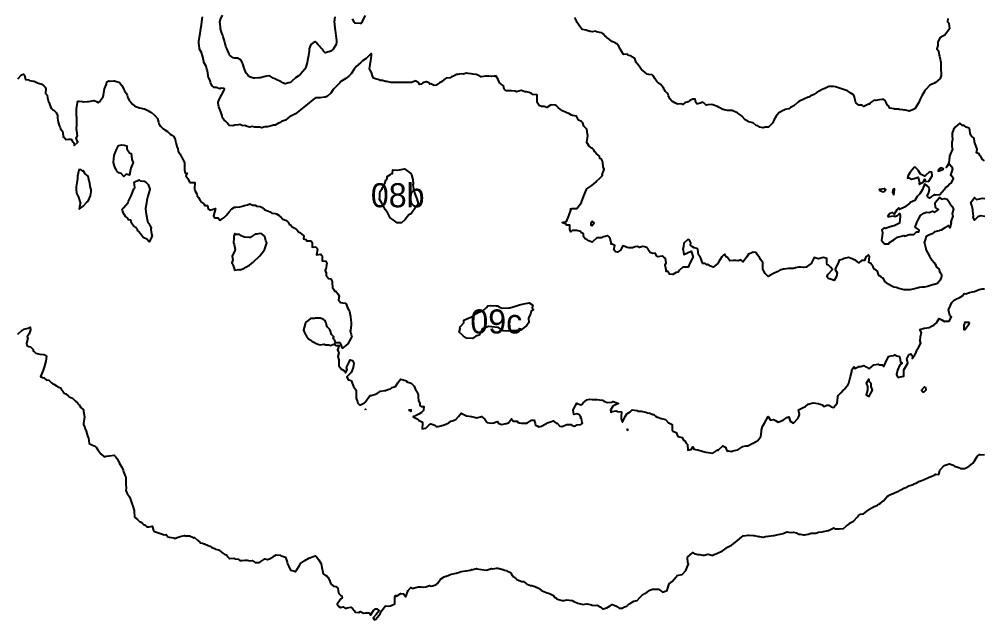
# Model space of a CAD drawing. Header units: millimetres. Extents: x 0 to 600, y 0 to 900.
# Drawn here: x 359.8 to 459.9, y 501.9 to 564.2 of the extents above; entities that cross this region are included whole.
import ezdxf
from ezdxf.enums import TextEntityAlignment as Align

# ---------------------------------------------------------------- set-up
doc = ezdxf.new("R2010")
doc.units = ezdxf.units.MM
doc.layers.add('CORTE', color=1, linetype='Continuous')
doc.layers.add('GRABADO', color=5, linetype='Continuous')

msp = doc.modelspace()

# ---------------------------------------------------------------- linework, layer by layer
at = {"layer": 'CORTE'}
for points in [[(460, 549.51), (459.75, 549.68), (459.62, 549.97), (459.51, 550.06), (459.45, 550.21), (459.17, 550.32), (459.23, 550.71), (459.14, 550.99), (459.01, 551.38), (458.98, 551.47), (458.92, 551.85), (458.84, 551.91), (458.67, 552.05), (458.52, 552.25), (458.49, 552.77), (458.46, 552.83), (458.42, 552.89), (458.11, 553), (457.91, 553.15), (457.71, 553.15), (457.43, 553.42), (456.95, 552.99), (456.79, 552.76), (456.66, 552.37), (456.64, 552.1), (456.69, 551.72), (456.6, 551.4), (456.63, 550.97), (456.67, 550.7), (456.44, 550.14), (456.36, 550), (456.37, 549.92), (456.32, 549.3), (456.02, 548.82), (456.38, 549.17), (456.61, 548.89), (456.68, 548.63), (456.49, 548.02), (456.55, 548), (456.8, 547.7), (456.52, 547.19), (456.42, 547.1), (456.19, 546.88), (455.91, 546.68), (455.83, 546.5), (455.36, 545.96), (454.91, 545.94), (454.81, 545.99), (454.49, 545.79), (454.28, 545.61), (454.16, 545.71), (454.06, 545.83), (454.21, 546.23), (454.29, 546.54), (454.27, 546.6), (454.22, 546.75), (454.04, 546.92), (453.79, 547.08), (453.56, 546.51), (453.29, 546.06), (453, 545.8), (452.77, 545.38), (452.28, 545.17), (452.25, 545.15), (452.24, 545.11), (451.71, 544.69), (451.17, 544.45), (451.11, 544.61), (450.89, 544.41), (450.64, 543.97), (450.44, 544.14), (450.15, 544.01), (449.98, 543.76), (450.01, 543.69), (450.08, 543.71), (450.61, 543.78), (450.65, 543.73), (450.97, 543.83), (451.19, 544.02), (451.24, 543.81), (451.25, 543.77), (451.22, 543.39), (451.18, 543.02), (450.64, 542.77), (450.44, 542.73), (450.12, 542.6), (449.72, 542.49), (449.59, 542.53), (449.34, 542.35), (449.41, 542.07), (449.39, 541.67), (449.32, 541.25), (449.49, 541.03), (449.56, 540.94), (449.6, 540.9), (449.98, 540.9), (450.06, 540.88), (450.13, 541.04), (450.58, 541.29), (450.97, 541.56), (451.12, 541.61), (451.68, 541.74), (451.7, 541.69), (451.89, 541.75), (452.18, 541.85), (452.68, 541.85), (452.96, 542.12), (453.18, 542.12), (453.22, 542.32), (453.19, 542.33), (453.17, 542.38), (452.82, 542.61), (452.97, 543.1), (453.17, 543.43), (453.36, 543.82), (453.72, 544.07), (453.99, 544.16), (454.27, 544.13), (454.62, 544.29), (454.81, 544.13), (455.24, 544.45), (454.91, 544.66), (454.88, 545.18), (455.32, 545.69), (455.55, 545.51), (455.85, 545.59), (456.13, 545.53), (456.38, 545.17), (456.38, 545.09), (456.42, 545.07), (456.64, 544.76), (456.78, 544.47), (456.65, 544.04), (456.72, 543.76), (456.52, 543.16), (456.54, 543.07), (456.41, 542.53), (456.22, 542.79), (455.89, 542.56), (455.5, 542.31), (455.35, 542.26), (455.3, 542.24), (454.83, 542.12), (454.56, 541.94), (454.31, 541.81), (453.96, 541.63), (453.83, 541.29), (453.73, 541), (453.77, 540.94), (453.83, 540.68), (453.9, 540.39), (453.9, 540.31), (454.09, 539.99), (454.29, 539.62), (454.3, 539.58), (454.34, 539.54), (454.53, 539.21), (454.79, 538.94), (454.81, 538.86), (454.87, 538.8), (455.03, 538.48), (455.29, 538.24), (455.29, 538.08), (455.39, 537.92), (455.54, 537.72), (455.54, 537.5), (455.39, 537.11), (455.12, 536.76), (454.82, 536.66), (454.75, 536.66), (454.3, 536.52), (454.09, 536.47), (453.77, 536.39), (453.5, 536.39), (453.25, 536.34), (452.88, 536.25), (452.73, 536.22), (452.24, 536.11), (451.66, 536.11), (451.25, 536.22), (451.12, 536.25), (450.82, 536.34), (450.59, 536.39), (450.39, 536.5), (450.07, 536.68), (450.02, 536.69), (449.92, 536.76), (449.66, 536.97), (449.52, 537.28), (449.44, 537.33), (449.26, 537.45), (449.07, 537.57), (448.98, 537.82), (448.9, 538.04), (448.74, 538.15), (448.54, 538.26), (448.46, 538.5), (448.21, 538.84), (447.98, 538.94), (448.08, 539.57), (448.01, 539.64), (447.97, 539.73), (447.68, 539.55), (447.54, 539.16), (447.24, 539.16), (446.96, 538.91), (446.66, 539.17), (446.41, 539.25), (446.27, 539.34), (445.89, 539.46), (445.87, 539.46), (445.42, 539.37), (445.21, 539.25), (444.92, 539.18), (444.8, 538.87), (444.51, 538.3), (444.49, 538.22), (444.69, 537.89), (444.65, 537.49), (444.38, 537.07), (444.12, 537.17), (443.77, 537.29), (443.72, 537.41), (443.62, 537.5), (443.77, 537.72), (444.21, 538.21), (444.01, 538.48), (443.79, 538.67), (443.65, 538.7), (443.63, 538.9), (443.63, 539.38), (443.3, 539.46), (443.27, 539.46), (442.78, 539.33), (442.64, 539.37), (442.3, 539.45), (442, 538.86), (441.78, 538.67), (441.49, 538.48), (441.21, 538.43), (440.94, 538.48), (440.7, 538.48), (440.37, 538.38), (440.18, 538.31), (439.65, 538.31), (439.21, 538.24), (439.13, 538.24), (438.76, 538.14), (438.63, 538.07), (438.54, 538.03), (438.11, 537.79), (437.66, 537.55), (437.53, 537.51), (437.22, 537.81), (437.02, 538.18), (437, 538.27), (437, 538.89), (436.99, 538.9), (436.97, 538.94), (436.73, 539.25), (436.59, 539.56), (436.51, 539.64), (436.44, 539.75), (436.28, 539.98), (435.99, 540.02), (435.79, 539.92), (435.51, 539.8), (435.32, 539.55), (434.95, 539.01), (434.7, 539.22), (434.42, 539.13), (434.15, 539.17), (433.9, 539.16), (433.55, 539.11), (433.33, 539.48), (433.32, 539.48), (433.17, 539.54), (433.05, 539.81), (432.89, 539.7), (432.72, 539.55), (432.39, 538.97), (432.32, 538.85), (431.81, 538.46), (431.56, 538.56), (431.28, 538.76), (431.19, 538.7), (430.98, 538.83), (430.72, 538.86), (430.68, 538.98), (430.55, 539.39), (430.47, 539.55), (430.29, 539.74), (430.22, 540.29), (430.22, 540.34), (430.18, 540.39), (429.87, 540.47), (429.67, 540.57), (429.46, 540.73), (429.51, 540.98), (429.38, 541.25), (429.2, 541.32), (428.77, 540.95), (428.74, 540.61), (428.68, 540.3), (428.7, 540.26), (428.74, 539.97), (428.77, 539.77), (429.16, 539.94), (429.54, 540.11), (429.72, 539.62), (429.74, 539.52), (429.41, 538.87), (429.23, 538.48), (428.69, 538.48), (428.34, 538.16), (428.18, 537.95), (428, 537.91), (427.63, 537.7), (427.29, 537.75), (427.07, 538.05), (426.95, 538.02), (426.95, 538.2), (426.85, 538.68), (426.94, 538.91), (426.88, 539.37), (426.67, 539.54), (426.61, 539.59), (426.58, 539.59), (426.03, 539.54), (425.99, 539.6), (425.8, 539.92), (425.52, 539.87), (425.28, 539.97), (425.07, 540.27), (425.05, 540.41), (424.97, 540.47), (424.74, 540.59), (424.49, 540.61), (424.19, 540.52), (423.95, 540.6), (423.71, 540.56), (423.45, 540.46), (423.08, 540.46), (422.89, 540.52), (422.65, 540.6), (422.43, 540.67), (422.19, 540.24), (421.89, 540.01), (421.68, 540.04), (421.52, 540.28), (421.61, 540.72), (421.33, 540.85), (421.22, 540.85), (421.23, 540.98), (421.13, 541.45), (420.95, 541.63), (420.87, 541.71), (420.84, 541.71), (420.46, 541.61), (420.33, 541.56), (420.25, 541.52), (419.79, 541.52), (419.73, 541.5), (419.27, 541.07), (418.92, 541.21), (418.7, 541.34), (418.53, 541.41), (418.35, 541.66), (418.35, 541.92), (418.15, 542.04), (418.07, 542.18), (417.68, 542.26), (417.19, 542.26), (417.04, 542.14), (416.95, 542.36), (416.95, 542.81), (416.6, 542.81), (416.52, 542.92), (416.13, 543.09), (416.58, 543.2), (416.83, 543.79), (417.03, 544.39), (417.01, 544.52), (417.14, 544.55), (417.16, 544.56), (417.65, 544.56), (417.9, 544.87), (418.15, 545.16), (418.16, 545.18), (418.16, 545.21), (418.4, 545.88), (418.66, 546.54), (418.7, 546.6), (419.21, 546.95), (419.64, 547.29), (419.72, 547.4), (420.01, 547.67), (420.25, 547.9), (420.34, 547.96), (420.31, 548.06), (420.5, 548.63), (420.41, 548.86), (420.38, 549.31), (420.34, 549.45), (420.24, 549.68), (420.06, 549.73), (420.02, 549.97), (419.84, 550.11), (419.72, 550.22), (419.54, 550.43), (419.38, 550.67), (419.3, 550.78), (419.22, 550.8), (418.94, 551.01), (418.69, 551.39), (418.71, 551.48), (418.81, 552.1), (418.79, 552.27), (418.7, 552.77), (418.69, 552.79), (418.67, 552.82), (418.4, 553.1), (418.29, 553.45), (418.21, 553.52), (418.16, 553.58), (417.85, 553.73), (417.64, 554.13), (417.2, 554.2), (417.12, 554.25), (416.83, 554.4), (416.61, 554.49), (416.43, 554.58), (416.09, 554.73), (416.03, 554.75), (415.97, 554.83), (415.71, 555.04), (415.55, 555.21), (415.4, 555.27), (415.08, 555.3), (414.92, 555.26), (414.56, 555.04), (414.26, 555.14), (414.01, 555.14), (413.77, 555.23), (413.55, 555.55), (413.53, 555.71), (413.55, 556.26), (413.53, 556.33), (413.49, 556.34), (413.11, 556.4), (412.95, 556.48), (412.72, 556.58), (412.45, 556.66), (412.26, 556.65), (411.93, 556.81), (411.88, 556.79), (411.41, 556.67), (411.27, 556.72), (410.87, 556.75), (410.79, 556.77), (410.36, 556.77), (410.26, 556.79), (410.11, 556.92), (410.05, 557.29), (409.79, 557.46), (409.73, 557.53), (409.64, 557.61), (409.48, 557.93), (409.3, 558.3), (409.08, 558.28), (408.8, 558.25), (408.77, 558.25), (408.51, 558.28), (408.29, 558.29), (408.28, 558.29), (408.17, 558.28), (407.75, 558.21), (407.67, 558.22), (407.6, 558.29), (407.32, 558.43), (407.21, 558.46), (406.86, 558.5), (406.69, 558.53), (406.39, 558.57), (406.19, 558.59), (405.85, 558.51), (405.66, 558.53), (405.29, 558.47), (405.16, 558.47), (404.84, 558.28), (404.65, 558.2), (404.52, 558.11), (404.11, 558.07), (403.87, 557.93), (403.61, 557.71), (403.41, 557.59), (403.07, 557.34), (402.84, 557.32), (402.51, 557.48), (402.4, 557.46), (402.31, 557.59), (402.06, 557.69), (402.01, 557.7), (401.68, 557.59), (401.51, 557.47), (401.33, 557.43), (401.25, 557.6), (401.02, 557.74), (400.94, 557.81), (400.49, 557.63), (400.44, 557.62), (399.93, 557.62), (399.9, 557.62), (399.42, 557.62), (399.39, 557.62), (398.33, 557.62), (397.92, 557.74), (397.8, 557.75), (397.48, 557.84), (397.28, 557.84), (397.03, 557.95), (396.75, 558), (396.55, 558.08), (396.44, 558.32), (396.36, 558.56), (396.19, 558.94), (396.15, 558.97), (396.14, 559.05), (396.18, 559.24), (396.24, 559.75), (396.27, 559.88), (396.35, 560.44), (396.34, 560.59), (396.27, 560.61), (396.05, 560.38), (395.77, 560.13), (395.4, 559.88), (395.25, 559.74), (395.18, 559.68), (394.74, 559.3), (394.54, 559), (394.22, 558.53), (393.97, 558.3), (393.68, 558.04), (393.33, 557.83), (393.16, 557.74), (393.06, 557.61), (392.64, 557.17), (392.37, 556.91), (392.12, 556.51), (391.76, 556.21), (391.56, 556.09), (391.47, 556.1), (391.02, 556.04), (390.92, 556.05), (390.53, 556.03), (390.25, 555.82), (390.02, 555.66), (389.88, 555.52), (389.5, 555.2), (388.99, 554.82), (388.97, 554.8), (388.96, 554.8), (388.45, 554.38), (387.95, 554.15), (387.92, 554.13), (387.89, 554.12), (387.4, 553.72), (386.99, 553.58), (386.87, 553.49), (386.68, 553.42), (386.34, 553.21), (386.17, 553.2), (385.81, 553.08), (385.52, 553.04), (385.28, 553.03), (384.91, 552.93), (384.73, 552.99), (384.44, 553.01), (384.22, 553), (383.96, 553.06), (383.7, 553), (383.41, 553.06), (383.17, 553.16), (382.96, 553.13), (382.65, 553.26), (382.54, 553.25), (382.15, 553.21), (381.93, 553.12), (381.57, 553.15), (381.46, 553.32), (381.35, 553.44), (381.16, 553.6), (381.03, 553.71), (380.86, 553.95), (380.84, 554.17), (380.74, 554.48), (380.59, 554.85), (380.56, 554.94), (380.49, 555.1), (380.42, 555.47), (380.42, 555.58), (380.5, 555.87), (380.77, 556.3), (381.02, 556.84), (381.07, 556.96), (381.06, 556.97), (381.05, 557), (380.71, 557.05), (380.57, 556.97), (380.2, 557.11), (380.01, 557.11), (379.77, 557.33), (379.6, 557.63), (379.58, 557.81), (379.45, 558.11), (379.39, 558.26), (379.39, 558.34), (379.3, 558.83), (379.22, 559.02), (379.15, 559.32), (378.94, 559.71), (378.93, 559.73), (378.92, 559.76), (378.82, 560.28), (378.77, 560.41), (378.67, 560.75), (378.47, 561.1), (378.46, 561.2), (378.4, 561.71), (378.39, 561.8), (378.39, 561.82), (378.4, 561.9), (378.52, 562.53), (378.54, 562.72), (378.62, 563.22), (378.68, 563.6), (378.7, 563.92), (378.8, 564.45)], [(359.6, 558.01), (360, 558.41), (360.2, 558.5), (360.25, 558.43), (360.29, 558.39), (360.4, 557.94), (360.74, 557.91), (360.81, 557.82), (361.24, 557.77), (361.27, 557.76), (361.38, 557.73), (361.66, 557.59), (361.76, 557.56), (362.11, 557.47), (362.32, 557.29), (362.44, 557.15), (362.5, 556.97), (362.49, 556.49), (362.64, 556.3), (362.67, 556.03), (362.78, 555.61), (362.81, 555.57), (362.86, 555.51), (363, 555.1), (363.11, 554.93), (363.24, 554.8), (363.35, 554.77), (363.6, 554.52), (363.73, 554.2), (363.73, 553.94), (363.81, 553.51), (363.84, 553.41), (363.91, 553.15), (364, 552.95), (364.05, 552.83), (364.24, 552.58), (364.32, 552.11), (364.32, 551.99), (364.41, 551.94), (364.58, 551.73), (364.88, 551.74), (365.13, 551.76), (365.33, 551.45), (365.42, 551.36), (365.46, 551.09), (365.85, 551.42), (365.85, 551.44), (365.66, 551.86), (365.79, 552.11), (365.72, 552.61), (365.71, 552.79), (365.72, 553.32), (365.73, 553.49), (365.72, 554.01), (365.7, 554.18), (365.71, 554.69), (365.69, 554.88), (365.8, 555.51), (365.81, 555.61), (365.89, 555.69), (365.97, 555.7), (366.33, 555.64), (366.4, 555.6), (366.42, 555.62), (366.83, 555.65), (366.96, 555.66), (366.97, 555.66), (367.51, 555.77), (367.59, 555.72), (367.76, 555.64), (367.96, 555.56), (367.99, 555.56), (368.09, 555.63), (368.47, 556.18), (368.49, 556.28), (368.5, 556.32), (368.59, 556.98), (368.83, 557.47), (368.86, 557.71), (369.06, 557.8), (369.11, 557.78), (369.59, 557.8), (369.65, 557.8), (369.85, 557.73), (370.08, 557.65), (370.15, 557.62), (370.42, 557.33), (370.58, 556.99), (370.62, 556.9), (370.7, 556.76), (370.85, 556.51), (370.96, 556.3), (371.04, 556.05), (371.21, 555.71), (371.25, 555.68), (371.3, 555.62), (371.53, 555.37), (371.72, 555.21), (371.86, 555.15), (372.23, 554.99), (372.25, 554.99), (372.41, 554.95), (372.69, 554.89), (372.75, 554.89), (373.1, 554.71), (373.28, 554.62), (373.5, 554.53), (373.81, 554.24), (373.82, 554.23), (373.83, 554.22), (374.11, 553.89), (374.22, 553.51), (374.25, 553.36), (374.35, 553.14), (374.48, 553.03), (374.68, 552.85), (374.79, 552.77), (374.86, 552.72), (375.14, 552.53), (375.38, 552.29), (375.44, 552.25), (375.59, 552.16), (375.82, 552.01), (375.93, 551.71), (375.99, 551.5), (376, 551.42), (376.12, 550.99), (376.21, 550.73), (376.27, 550.49), (376.45, 550.19), (376.49, 550.11), (376.52, 550.05), (376.72, 549.71), (376.92, 549.34), (376.9, 549.21), (376.9, 548.63), (376.91, 548.55), (376.97, 548.23), (377.19, 548.23), (377.06, 547.94), (377.25, 547.65), (377.44, 547.28), (377.46, 547.25), (377.47, 547.25), (377.98, 547.25), (377.95, 546.57), (377.98, 546.52), (378.02, 546.36), (378.18, 546.09), (378.23, 545.88), (378.38, 545.68), (378.53, 545.37), (378.61, 545.31), (378.68, 545.21), (378.93, 545.04), (379.04, 544.86), (379.3, 544.86), (379.39, 544.51), (379.52, 544.45), (379.56, 544.37), (380.12, 544.54), (379.93, 543.78), (380.01, 543.68), (380.08, 543.57), (380.42, 543.6), (380.59, 543.35), (380.74, 543.42), (381.04, 543.61), (381.25, 543.81), (381.55, 544.22), (381.82, 544.52), (382.11, 544.68), (382.25, 544.7), (382.65, 544.74), (382.81, 544.76), (383.16, 544.88), (383.46, 544.93), (383.7, 545.03), (384, 544.91), (384.24, 544.9), (384.44, 544.8), (384.77, 544.77), (384.92, 544.7), (385.18, 544.5), (385.21, 544.4), (385.27, 544.42), (385.63, 544.28), (385.83, 544.2), (386, 544.08), (386.33, 544.05), (386.48, 544), (386.74, 543.82), (386.82, 543.74), (386.89, 543.71), (387.13, 543.46), (387.4, 543.34), (387.5, 543.26), (387.69, 543.12), (387.8, 542.94), (387.94, 542.84), (388.09, 542.65), (388.45, 542.48), (388.47, 542.46), (388.51, 542.43), (388.74, 542.12), (388.97, 542.03), (389.1, 541.9), (389.32, 541.71), (389.29, 541.41), (389.51, 541.35), (389.58, 541.18), (390, 541.2), (390.09, 541.13), (390.19, 541.01), (390.18, 540.55), (390.53, 540.59), (390.65, 540.45), (390.74, 540.31), (390.63, 539.74), (391.06, 539.83), (391.13, 539.71), (391.2, 539.63), (391.21, 539.13), (391.59, 539.08), (391.64, 538.99), (391.7, 538.93), (391.61, 538.23), (391.53, 538.17), (391.51, 538.07), (391.62, 537.9), (391.64, 537.59), (391.66, 537.57), (391.88, 537.28), (392.12, 537.24), (392.24, 536.97), (392.25, 536.83), (392.29, 536.35), (392.43, 536.16), (392.48, 535.98), (392.63, 535.98), (392.83, 535.7), (392.98, 535.45), (392.91, 535.08), (393.12, 534.79), (393.6, 534.73), (393.7, 534.66), (393.84, 534.25), (393.94, 534.08), (394.07, 533.85), (394.16, 533.36), (394.17, 533.26), (394.23, 532.73), (394.24, 532.66), (394.24, 532.65), (394.23, 532.46), (394.17, 531.94), (394.13, 531.82), (394.23, 531.46), (394.25, 531.32), (394.29, 531.27), (394.22, 531.14), (393.87, 530.52), (393.68, 530.35), (393.32, 530.07), (393.16, 530.52), (393.1, 530.57), (393.08, 530.6), (392.61, 530.6), (392.52, 530.86), (392.37, 531.07), (392.42, 531.24), (392.19, 531.47), (392.05, 531.91), (392.02, 531.94), (392, 532), (391.73, 532.26), (391.62, 532.63), (391.58, 532.76), (391.49, 532.92), (391.33, 533.06), (391.01, 533.18), (390.51, 533.18), (390.42, 533.15), (390, 533.15), (389.75, 532.92), (389.51, 532.75), (389.45, 532.63), (389.45, 532.54), (389.28, 531.96), (389.34, 531.74), (389.52, 531.42), (389.56, 531.37), (389.6, 531.31), (389.81, 531.04), (390.03, 530.9), (390.13, 530.77), (390.42, 530.64), (390.5, 530.6), (390.53, 530.59), (390.88, 530.43), (391.02, 530.4), (391.43, 530.48), (391.57, 530.4), (391.9, 530.4), (392.07, 530.33), (392.51, 530.51), (392.63, 530.32), (392.97, 530.32), (392.81, 529.88), (392.95, 529.56), (392.84, 529.18), (392.93, 528.85), (392.93, 528.49), (392.96, 528.21), (393.18, 527.92), (393.19, 527.89), (393.28, 527.86), (393.57, 527.68), (393.64, 527.48), (393.8, 527.8), (393.74, 528.04), (393.97, 528.52), (394.12, 528.83), (394.38, 528.77), (394.5, 528.5), (394.44, 528.05), (394.33, 527.76), (394.22, 527.52), (393.79, 527.08), (393.92, 526.77), (394.21, 526.69), (394.31, 526.53), (394.33, 526.42), (394.47, 526.07), (394.72, 525.74), (394.73, 525.67), (394.73, 525.02), (394.73, 525), (394.75, 524.88), (394.87, 524.5), (394.92, 524.36), (395.09, 524.19), (395.19, 524.16), (395.61, 524.38), (395.67, 524.45), (396.13, 525.06), (396.22, 525.16), (396.29, 525.16), (396.75, 525.27), (396.94, 525.36), (397.27, 525.59), (397.72, 525.66), (397.8, 525.66), (398.03, 525.78), (398.31, 525.84), (398.44, 525.96), (398.82, 526.08), (399.09, 526.45), (399.35, 526.84), (399.64, 526.78), (399.96, 526.65), (400.02, 526.56), (400.34, 526.47), (400.45, 526.43), (400.49, 526.39), (400.76, 526.1), (400.9, 525.73), (400.93, 525.65), (401.01, 525.59), (401.2, 525.26), (401.19, 525.01), (401.21, 524.58), (401.35, 524.34), (401.35, 524.09), (401.5, 524), (401.79, 524), (401.74, 523.59), (401.52, 523.37), (401.24, 523.2), (400.99, 523.07), (400.68, 522.92), (400.86, 522.82), (401, 522.75), (401.21, 522.58), (401.51, 522.44), (401.62, 522.37), (401.64, 522.24), (401.59, 521.68), (401.97, 521.77), (402.29, 522.05), (402.51, 522.22), (402.9, 522.06), (403.07, 521.92), (403.27, 521.92), (403.55, 522), (403.9, 522.09), (404.06, 522.17), (404.36, 522.3), (404.58, 522.49), (404.76, 522.53), (405.09, 522.65), (405.38, 522.98), (405.64, 523.32), (405.86, 523.22), (406.22, 523.05), (406.24, 523.04), (406.47, 523), (406.68, 522.95), (406.71, 522.95), (407.15, 522.86), (407.24, 522.81), (407.67, 522.92), (407.77, 522.95), (408.1, 522.68), (408.33, 522.37), (408.35, 522.35), (408.56, 522.31), (408.76, 522.26), (408.78, 522.26), (409.03, 522.31), (409.3, 522.4), (409.45, 522.45), (409.51, 522.29), (409.78, 522.18), (409.85, 522.15), (410.32, 522.25), (410.37, 522.24), (410.57, 522.3), (410.89, 522.72), (411.06, 522.49), (411.46, 522.49), (411.52, 522.37), (411.7, 522.31), (411.93, 522.27), (411.96, 522.26), (412.47, 522.26), (412.48, 522.24), (412.52, 522.29), (412.96, 522.59), (413.25, 522.59), (413.33, 522.25), (413.38, 522.05), (413.53, 521.98), (413.72, 521.9), (414, 521.97), (414.44, 522.2), (414.51, 522.24), (414.63, 522.3), (415.05, 522.45), (415.22, 522.5), (415.53, 522.29), (415.57, 522.24), (415.62, 522.26), (415.89, 521.96), (416.11, 521.93), (416.4, 522.02), (416.62, 522.12), (417.04, 522.12), (417.19, 522.02), (417.42, 521.97), (417.66, 522.11), (418.07, 522.15), (418.17, 522.19), (418.26, 522.26), (418.22, 522.33), (418.14, 522.76), (418.05, 522.8), (418.09, 522.92), (417.88, 523.18), (417.68, 523.23), (417.36, 523.19), (417.28, 523.64), (417.65, 524.36), (418.05, 524.18), (418.17, 524.21), (418.31, 524.37), (418.69, 524.71), (419.02, 524.78), (419.26, 524.74), (419.78, 524.74), (420.02, 524.71), (420.33, 524.66), (420.46, 524.55), (420.86, 524.41), (421.32, 524.47), (421.43, 524.52), (421.98, 524.33), (421.4, 524.04), (421.18, 523.61), (421.19, 523.43), (421.33, 523.47), (421.75, 523.54), (421.88, 523.5), (422.29, 523.45), (422.26, 522.93), (422.28, 522.71), (422.4, 522.37), (422.68, 522.97), (422.86, 523.24), (423.21, 523.44), (423.41, 523.64), (423.91, 523.59), (423.99, 523.51), (424.34, 523.51), (424.49, 523.49), (424.82, 523.43), (425.02, 523.36), (425.26, 523.31), (425.55, 523.19), (425.68, 523.16), (425.85, 522.99), (426, 522.91), (426.07, 522.9), (426.41, 522.76), (426.59, 522.72), (426.88, 522.65), (427.15, 522.33), (427.16, 522.32), (427.21, 522.3), (427.57, 522.12), (427.57, 521.55), (427.59, 521.48), (427.65, 521.45), (427.97, 521.29), (428.17, 520.89), (428.61, 520.77), (428.72, 520.56), (428.89, 520.43), (429.03, 520.2), (429.16, 520.05), (429.2, 519.47), (429.53, 519.53), (429.73, 519.8), (429.81, 519.58), (430, 519.53), (430.23, 519.51), (430.25, 519.5), (430.67, 519.38), (430.78, 519.34), (431.08, 519.25), (431.29, 519.22), (431.55, 519.19), (431.78, 519.15), (432.3, 519.5), (432.33, 519.44), (432.38, 519.51), (432.83, 519.92), (433.12, 519.79), (433.2, 519.49), (433.28, 519.37), (433.37, 519.39), (433.72, 519.32), (433.87, 519.39), (434.38, 519.5), (434.38, 519.5), (434.4, 519.52), (434.91, 519.85), (435.21, 519.91), (435.44, 519.93), (435.93, 520.19), (435.96, 520.19), (435.99, 520.21), (436.46, 520.49), (436.77, 520.88), (436.85, 521.41), (436.86, 521.55), (436.96, 521.94), (437.15, 522.27), (437.55, 522.98), (437.78, 522.58), (438.08, 522.66), (438.29, 522.54), (438.59, 522.37), (438.65, 522.42), (439.09, 522.58), (439.49, 522.85), (439.69, 522.93), (439.84, 522.47), (440.16, 522.28), (440.16, 522.28), (440.62, 522.77), (440.71, 522.96), (440.79, 523.18), (440.68, 523.67), (441.18, 523.89), (441.4, 523.99), (441.7, 524.25), (442.22, 524.37), (442.25, 524.38), (442.74, 524.31), (442.8, 524.27), (443.18, 524.17), (443.32, 524.02), (443.63, 524.15), (443.85, 524.15), (444.07, 523.98), (444.32, 523.91), (444.69, 524.35), (444.76, 524.97), (444.76, 525.03), (444.81, 525.13), (445.09, 525.43), (445.34, 525.69), (445.45, 525.76), (445.85, 526.29), (445.92, 526.43), (445.96, 526.57), (446.08, 527.12), (446.23, 527.62), (446.23, 527.82), (446.45, 528.12), (446.53, 527.96), (446.94, 528.17), (447.18, 528.17), (447.49, 528.26), (447.73, 528.13), (448.02, 527.92), (448.5, 528.33), (448.95, 528.41), (449.08, 528.32), (449.43, 528.32), (449.56, 528.16), (449.71, 528.52), (450.05, 529.19), (450.33, 529.25), (450.59, 529.3), (450.68, 529.35), (450.92, 529.25), (451.17, 529.2), (451.22, 529.05), (451.27, 528.6), (451.45, 528.49), (451.2, 528.32), (450.97, 527.77), (450.88, 527.34), (450.95, 527.13), (451.03, 527.01), (451.12, 527.04), (451.62, 527.15), (451.62, 527.81), (451.85, 528.16), (452.04, 528.5), (451.94, 528.96), (452.07, 529.21), (452.13, 529.36), (452.35, 529.46), (452.55, 529.2), (452.49, 528.97), (452.65, 529.16), (452.69, 529.22), (452.89, 529.53), (453.03, 529.91), (453.17, 530.14), (453.41, 530.58), (453.34, 530.8), (453.37, 531.28), (453.48, 531.69), (453.3, 532.01), (453.75, 532.12), (453.82, 532.12), (454.25, 532.21), (454.5, 532.35), (454.76, 532.43), (455.02, 532.7), (455.3, 533.12), (455.57, 533), (455.86, 532.84), (455.94, 532.85), (456.33, 532.85), (456.57, 533.32), (456.41, 533.44), (456.31, 533.94), (456.26, 533.96), (456.28, 534.07), (456.31, 534.11), (456.6, 534.78), (456.85, 535.05), (457.17, 535.21), (457.39, 535.27), (457.72, 535.49), (457.91, 535.73), (458.08, 535.71), (458.44, 535.85), (458.76, 535.92), (458.97, 535.94), (459.46, 536.16), (459.5, 536.16), (459.75, 536.2), (460.01, 536.22)], [(460.05, 543.72), (459.58, 543.78), (459.53, 543.77), (459.31, 543.7), (458.96, 543.35), (458.84, 543.67), (458.86, 543.77), (458.8, 544.31), (458.8, 544.45), (458.71, 544.86), (458.58, 545.16), (458.98, 545.7), (459.19, 545.48), (459.49, 545.54), (459.79, 545.62), (460.05, 545.59)]]:
    msp.add_lwpolyline(points, dxfattribs=at)
for points in [[(365.95, 548.59), (365.94, 548.54), (365.81, 547.92), (365.81, 547.67), (365.74, 547.23), (365.67, 546.79), (365.68, 546.55), (365.7, 546.16), (365.83, 545.88), (365.89, 545.73), (366, 545.37), (366.05, 545.27), (366.12, 545.17), (366, 544.73), (365.98, 544.52), (366, 544.53), (366.4, 544.8), (366.77, 545.21), (366.91, 545.31), (367.15, 545.87), (367.22, 546.28), (367.23, 546.53), (367.13, 546.83), (367.07, 547.22), (367.03, 547.39), (366.91, 547.9), (366.59, 548.15), (366.42, 548.46), (366.36, 548.43), (366.19, 548.56), (365.95, 548.59)], [(399.82, 543.42), (399.82, 543.42), (399.79, 543.37), (399.46, 543.08), (399.01, 543.05), (398.58, 543.39), (398.29, 543.58), (398.1, 543.94), (397.99, 544.15), (397.77, 544.45), (397.59, 544.81), (397.44, 544.98), (397.42, 545.11), (397.17, 545.52), (397.22, 545.81), (397.22, 546.06), (397.23, 546.35), (397.45, 546.61), (397.45, 546.7), (397.58, 546.86), (397.68, 547.08), (397.73, 547.14), (397.83, 547.48), (397.98, 547.66), (397.98, 547.89), (398.3, 548.07), (398.39, 548.15), (398.51, 548.2), (398.54, 548.55), (399.03, 548.53), (399.26, 548.57), (399.75, 548.67), (400.41, 548.2), (400.5, 548.03), (400.59, 547.65), (400.62, 547.55), (400.65, 547.1), (400.63, 547.01), (400.71, 546.59), (400.73, 546.43), (400.84, 546.09), (400.99, 545.72), (401.05, 545.56), (401.17, 545.06), (401.19, 545), (400.92, 544.64), (400.78, 544.45), (400.66, 544.31), (400.48, 544.08), (400.37, 543.98), (400.23, 543.91), (400.07, 543.71), (399.82, 543.42)], [(453.19, 547.09), (453.21, 547.09), (453.64, 547.3), (453.81, 547.6), (453.83, 547.34), (454.24, 547.4), (454.59, 547.95), (454.55, 548.31), (454.3, 548.35), (453.89, 547.99), (453.76, 547.91), (453.36, 548.12), (453.17, 548.47), (453.13, 548.52), (453.08, 548.58), (452.85, 548.8), (452.74, 548.84), (452.5, 548.58), (452.25, 548.27), (452.03, 547.91), (452.01, 547.69), (452.2, 547.75), (452.42, 547.61), (452.69, 547.66), (453.13, 547.82), (453.26, 547.23), (453.19, 547.09)], [(455.78, 548.64), (455.5, 548.78), (455.37, 548.71), (455.22, 548.59), (455.19, 548.42), (455.3, 548.45), (455.76, 548.63), (455.78, 548.64)], [(449.55, 546.28), (449.76, 546.53), (449.67, 546.61), (449.59, 546.59), (449.09, 546.51), (449.08, 546.51), (449.07, 546.51), (449.07, 546.5), (449.1, 546.46), (449.37, 546.31), (449.55, 546.28)], [(450.58, 545.94), (450.67, 546.54), (450.67, 546.58), (450.65, 546.58), (450.48, 546.49), (450.44, 546.22), (450.58, 545.94)], [(419.23, 542.76), (419.47, 543.06), (419.34, 543.18), (419.27, 543.22), (419.11, 543.04), (419.11, 542.83), (419.23, 542.76)], [(382.15, 538.14), (382.61, 538.21), (382.66, 538.19), (382.98, 538.28), (383.14, 538.36), (383.28, 538.46), (383.66, 538.66), (384.03, 538.96), (384.17, 539.12), (384.59, 539.5), (384.7, 539.6), (384.75, 539.65), (385.21, 540.26), (385.25, 540.32), (385.25, 540.38), (385.48, 540.98), (385.37, 541.18), (385.27, 541.65), (385.26, 541.66), (385.23, 541.67), (384.96, 541.93), (384.75, 541.95), (384.44, 541.88), (384.24, 541.9), (383.83, 541.62), (383.73, 541.53), (383.64, 541.54), (383.18, 541.58), (383.15, 541.58), (383.06, 541.61), (382.72, 541.76), (382.63, 541.85), (382.29, 541.85), (382.16, 541.97), (382.03, 541.67), (382.05, 541.47), (382.01, 541), (382.07, 540.82), (382.19, 540.29), (382.16, 540.21), (381.88, 539.59), (381.93, 539.22), (381.82, 538.91), (381.96, 538.62), (382.1, 538.23), (382.12, 538.16), (382.15, 538.14)], [(413.09, 534.51), (413.03, 534.23), (413.16, 534.04), (412.91, 533.88), (412.84, 533.57), (412.66, 533.19), (412.66, 533.16), (412.66, 533.12), (412.67, 532.71), (412.43, 532.39), (412.18, 532.19), (411.84, 531.94), (411.45, 531.9), (410.91, 531.87), (410.62, 531.81), (410.01, 531.87), (409.92, 531.88), (409.67, 532.09), (409.52, 532.21), (409.44, 532.21), (408.84, 532.26), (408.5, 532.31), (407.97, 532.1), (407.85, 532.07), (407.85, 532.03), (407.76, 531.88), (407.6, 531.56), (407.52, 531.39), (407.18, 531.3), (406.82, 531.06), (406.19, 531.11), (405.88, 531.31), (405.74, 531.43), (405.43, 531.71), (405.54, 532.06), (405.53, 532.18), (405.59, 532.32), (405.93, 532.68), (405.94, 532.95), (406.49, 533.21), (406.66, 533.27), (406.85, 533.39), (407.26, 533.65), (407.43, 533.76), (407.94, 533.95), (408.28, 534.29), (408.43, 534.46), (408.72, 534.5), (409.27, 534.45), (409.43, 534.44), (409.58, 534.35), (409.91, 534.2), (410.62, 534.26), (410.69, 534.26), (411.4, 534.45), (411.71, 534.54), (412.17, 534.66), (412.71, 534.77), (413.09, 534.51)], [(457.91, 531.96), (457.91, 531.96), (457.98, 532.01), (458.4, 532.57), (458.44, 532.67), (458.44, 532.7), (458.43, 532.72), (458, 532.72), (457.97, 532.77), (457.94, 532.63), (457.87, 532.44), (457.87, 531.99), (457.91, 531.96)], [(447.97, 525.04), (447.97, 525.04), (448.03, 525.07), (448.19, 525.38), (448.39, 525.71), (448.22, 526.08), (448.22, 526.38), (448.08, 526.55), (447.98, 526.85), (447.71, 526.4), (447.85, 526.11), (447.85, 525.7), (447.71, 525.23), (447.95, 525.07), (447.97, 525.04)], [(453.73, 525.51), (453.96, 525.73), (453.9, 525.94), (453.77, 526.05), (453.48, 525.7), (453.6, 525.51), (453.73, 525.51)], [(395.72, 523.64), (395.73, 523.66), (395.73, 523.73), (395.73, 523.74), (395.71, 523.65), (395.72, 523.64)], [(400.19, 523.62), (400.41, 523.58), (400.43, 523.48), (400.46, 523.63), (400.46, 523.65), (400.45, 523.65), (400.19, 523.62)], [(423.02, 521.57), (422.94, 521.58), (422.91, 521.65), (422.88, 521.57), (422.89, 521.56), (422.91, 521.56), (423.02, 521.57)]]:
    msp.add_lwpolyline(points, close=True, dxfattribs=at)
at = {"layer": 'GRABADO'}
for points in [[(392.54, 564.43), (392.46, 563.91), (392.48, 563.68), (392.54, 563.22), (392.55, 563.07), (392.65, 562.52), (392.64, 562.48), (392.66, 562.32), (392.7, 561.89), (392.72, 561.82), (392.66, 561.58), (392.37, 561.08), (392.1, 560.89), (391.91, 560.82), (391.52, 560.72), (391.35, 560.89), (391.2, 561.08), (391.07, 561.23), (390.97, 561.38), (390.79, 561.54), (390.58, 561.77), (390.51, 561.85), (390.49, 561.86), (390.28, 561.76), (390.04, 561.59), (389.88, 561.12), (389.87, 560.89), (389.78, 560.42), (389.68, 559.92), (389.64, 559.72), (389.52, 559.23), (389.41, 559), (388.98, 558.5), (388.73, 558.29), (388.45, 558.12), (388.03, 557.72), (387.92, 557.63), (387.75, 557.58), (387.36, 557.5), (387.28, 557.51), (387.14, 557.59), (386.93, 557.74), (386.82, 557.77), (386.52, 557.89), (386.29, 558), (386.12, 558.07), (385.81, 558.29), (385.77, 558.33), (385.77, 558.33), (385.42, 558.28), (385.29, 558.26), (385.28, 558.26), (384.76, 558.11), (384.62, 558.1), (384.23, 558.08), (384.07, 558.09), (383.67, 558.2), (383.61, 558.24), (383.55, 558.31), (383.33, 558.61), (383.15, 559.01), (383.14, 559.05), (383.11, 559.13), (382.99, 559.55), (382.9, 559.71), (382.79, 559.95), (382.62, 560.06), (382.48, 560.14), (382.12, 560.14), (381.97, 560.19), (381.69, 560.38), (381.6, 560.47), (381.54, 560.61), (381.41, 560.92), (381.33, 561.1), (381.22, 561.37), (381.09, 561.81), (381.08, 561.89), (381.02, 562.04), (380.92, 562.36), (380.88, 562.5), (380.77, 562.86), (380.66, 563.2), (380.64, 563.39), (380.57, 563.92), (380.67, 564.17), (380.87, 564.63)], [(395.67, 564.57), (395.41, 564.06), (395.32, 563.87), (395.25, 563.76), (395.15, 563.76), (394.64, 563.78), (394.6, 563.84), (394.58, 563.87), (394.36, 564.22)], [(456.19, 564.27), (456.16, 563.94), (456.32, 563.78), (456.38, 563.19), (455.9, 562.53), (455.67, 562.45), (455.38, 562.27), (455.16, 561.81), (455.15, 561.48), (455.07, 561.14), (455.22, 560.92), (455.31, 560.45), (455.33, 560.36), (455.4, 560.04), (455.45, 559.83), (455.46, 559.75), (455.48, 559.16), (455.49, 559.05), (455.5, 558.49), (455.52, 558.34), (455.39, 558.06), (454.87, 557.59), (454.83, 557.58), (454.83, 557.57), (454.33, 557.34), (453.92, 556.91), (453.82, 556.77), (453.51, 556.23), (453.3, 555.82), (453.18, 555.54), (452.76, 554.88), (452.63, 554.81), (452.2, 554.67), (452.08, 554.68), (451.67, 554.78), (451.65, 554.77), (451.53, 554.8), (451.16, 554.84), (451.14, 554.85), (450.65, 554.87), (450.6, 554.91), (450.17, 554.96), (450.04, 555.2), (449.89, 555.32), (449.79, 555.54), (449.69, 555.76), (449.55, 555.87), (449.35, 555.88), (449.07, 555.83), (448.73, 555.77), (448.55, 555.79), (448.13, 555.52), (448.05, 555.39), (447.95, 555.39), (447.48, 555.14), (447.29, 555.28), (446.94, 555.28), (446.81, 555.38), (446.65, 555.53), (446.56, 555.81), (446.46, 556.25), (446.44, 556.32), (446.4, 556.35), (446.11, 556.51), (445.87, 556.69), (445.78, 556.76), (445.38, 556.89), (445.38, 556.89), (444.96, 557.04), (444.85, 557.08), (444.54, 557.17), (444.34, 557.23), (444.07, 557.2), (443.84, 557.2), (443.42, 557.01), (443.33, 556.98), (443.15, 556.89), (442.82, 556.74), (442.59, 556.59), (442.29, 556.37), (441.91, 556.2), (441.76, 556.11), (441.68, 556.09), (441.24, 555.9), (440.87, 555.71), (440.73, 555.65), (440.55, 555.52), (440.21, 555.2), (439.85, 555.03), (439.67, 554.91), (439.28, 554.81), (439.15, 554.76), (439.1, 554.74), (438.65, 554.47), (438.36, 554.14), (438.14, 553.71), (438.02, 553.45), (437.58, 553), (437.24, 552.99), (437.03, 552.92), (436.69, 553.01), (436.48, 553.14), (436.28, 553.16), (435.97, 553.43), (435.95, 553.43), (435.95, 553.44), (435.53, 553.55), (435.42, 553.61), (435.14, 553.76), (434.87, 554.07), (434.86, 554.1), (434.83, 554.12), (434.54, 554.35), (434.37, 554.47), (434.19, 554.56), (433.86, 554.69), (433.81, 554.72), (433.35, 554.72), (433.3, 554.74), (432.98, 554.8), (432.85, 554.83), (432.82, 554.84), (432.46, 555.04), (432.29, 555.14), (432.08, 555.22), (431.78, 555.3), (431.67, 555.33), (431.28, 555.3), (431.09, 555.28), (430.85, 555.51), (430.76, 555.58), (430.74, 555.6), (430.48, 555.5), (430.24, 555.42), (430.14, 555.42), (430.04, 555.54), (429.96, 555.91), (429.73, 555.91), (429.42, 555.77), (429.22, 555.61), (428.87, 555.51), (428.67, 555.35), (428.58, 555.41), (428.12, 555.37), (428.04, 555.43), (427.84, 555.51), (427.68, 555.63), (427.58, 555.65), (427.34, 555.94), (427.19, 556.24), (427.14, 556.38), (427.04, 556.51), (426.87, 556.7), (426.73, 556.93), (426.65, 557.12), (426.51, 557.29), (426.39, 557.43), (426.14, 557.6), (426.06, 557.68), (425.99, 557.74), (425.78, 558.03), (425.58, 558.31), (425.53, 558.39), (425.49, 558.44), (425.14, 558.47), (424.97, 558.48), (424.74, 558.71), (424.43, 558.93), (424.4, 558.96), (424.36, 559), (424.13, 559.31), (423.89, 559.62), (423.87, 559.67), (423.84, 559.71), (423.7, 560.12), (423.39, 560.31), (423.36, 560.34), (423.3, 560.36), (422.95, 560.48), (422.88, 560.57), (422.5, 560.55), (422.33, 560.8), (422.23, 560.97), (422.17, 561.1), (422.04, 561.4), (421.81, 561.63), (421.76, 561.69), (421.66, 561.76), (421.39, 561.86), (421.3, 561.9), (421.04, 562.11), (420.78, 562.3), (420.7, 562.36), (420.57, 562.47), (420.41, 562.68), (420.27, 562.77), (420.03, 562.81), (419.75, 562.9), (419.63, 562.95), (419.26, 562.89), (419.06, 562.91), (418.7, 563.02), (418.64, 563.06), (418.26, 563.14), (418.21, 563.18), (418.17, 563.18), (417.91, 563.56), (417.7, 563.86), (417.66, 563.92), (417.62, 564.02), (417.47, 564.37)], [(359.62, 531.5), (360.06, 531.92), (360.14, 531.93), (360.24, 532.03), (360.67, 532.15), (360.9, 532.24), (360.92, 531.95), (360.77, 531.53), (360.59, 531.25), (360.63, 531.08), (360.52, 530.56), (360.55, 530.32), (360.73, 530.22), (360.91, 530.18), (361.18, 529.91), (361.18, 529.77), (361.26, 529.73), (361.49, 529.55), (361.76, 529.47), (361.9, 529.44), (362.29, 529.4), (362.39, 529.35), (362.57, 529.21), (362.52, 528.71), (362.46, 528.46), (362.34, 528.1), (362.22, 527.76), (362.08, 527.43), (361.97, 527.13), (362.17, 527.01), (362.3, 526.98), (362.53, 526.78), (362.83, 526.73), (362.95, 526.6), (363.1, 526.46), (363.25, 526.34), (363.34, 526.31), (363.63, 526.14), (363.87, 526.01), (364.02, 525.95), (364.13, 525.75), (364.29, 525.59), (364.41, 525.4), (364.59, 525.32), (364.85, 525.07), (364.9, 525.03), (364.92, 525.01), (365.29, 524.87), (365.46, 524.68), (365.59, 524.55), (365.81, 524.37), (365.89, 524.25), (365.98, 524.18), (366.16, 523.9), (366.41, 523.66), (366.44, 523.53), (366.52, 522.93), (366.52, 522.92), (366.41, 522.24), (366.43, 522.14), (366.52, 521.89), (366.61, 521.69), (366.66, 521.57), (366.77, 521.19), (366.89, 520.87), (366.93, 520.7), (367.02, 520.17), (367.35, 519.99), (367.53, 519.92), (367.75, 519.78), (367.93, 519.49), (367.98, 519.36), (368.07, 519.26), (368.25, 519.06), (368.55, 518.81), (368.56, 518.79), (368.79, 518.84), (369.07, 518.87), (369.09, 518.87), (369.61, 518.94), (369.69, 518.88), (369.74, 518.81), (369.97, 518.53), (370.16, 518.1), (370.16, 518.1), (370.4, 517.71), (370.55, 517.4), (370.58, 517.23), (370.7, 516.98), (370.77, 516.79), (370.81, 516.69), (370.82, 516.14), (370.82, 515.99), (370.87, 515.51), (370.83, 515.3), (370.95, 514.97), (371.19, 514.64), (371.21, 514.62), (371.23, 514.56), (371.38, 514.13), (371.45, 513.93), (371.56, 513.67), (371.69, 513.22), (371.69, 513.13), (371.72, 512.51), (372.03, 512.27), (372.24, 512.08), (372.36, 512.04), (372.54, 511.87), (372.67, 511.76), (372.76, 511.71), (373, 511.53), (373.24, 511.52), (373.57, 511.57), (373.68, 511.15), (373.74, 511.07), (373.8, 511.03), (374.11, 510.92), (374.32, 510.87), (374.53, 510.78), (374.82, 510.7), (375.01, 510.72), (375.2, 510.49), (375.32, 510.44), (375.35, 510.44), (375.79, 510.37), (375.87, 510.31), (376.37, 510.49), (376.38, 510.49), (376.45, 510.5), (376.91, 510.63), (376.99, 510.59), (377.46, 510.58), (377.5, 510.54), (377.68, 510.49), (377.84, 510.34), (377.97, 510.39), (378.25, 510.12), (378.53, 509.88), (378.55, 509.85), (378.78, 509.81), (378.96, 509.76), (379.01, 509.76), (379.38, 509.58), (379.55, 509.52), (379.76, 509.38), (380.08, 509.26), (380.15, 509.2), (380.43, 509.11), (380.55, 509.05), (380.6, 509.03), (380.89, 508.78), (381.12, 508.65), (381.29, 508.61), (381.41, 508.39), (381.55, 508.27), (381.63, 508.22), (382.03, 508.25), (382.16, 508.18), (382.5, 508.17), (382.68, 508.01), (382.87, 508.02), (383.18, 508.04), (383.43, 508.05), (383.71, 507.99), (383.93, 508.01), (384.26, 507.81), (384.29, 507.8), (384.72, 507.8), (384.86, 507.91), (385.26, 508.2), (385.55, 508.11), (385.76, 508.21), (386.12, 508.41), (386.28, 508.52), (386.44, 508.61), (386.88, 508.58), (386.94, 508.49), (387.21, 508.42), (387.39, 508.36), (387.43, 508.25), (387.57, 507.85), (387.6, 507.67), (387.74, 507.41), (387.94, 507.02), (388.36, 506.91), (388.41, 506.86), (388.55, 507), (388.86, 507.5), (388.97, 507.7), (389.41, 508.03), (389.83, 508.26), (389.95, 508.3), (390.28, 508.42), (390.53, 508.49), (390.58, 508.43), (390.61, 508.4), (390.87, 508.1), (391.09, 507.74), (391.11, 507.7), (391.12, 507.66), (391.2, 507.12), (391.25, 506.97), (391.33, 506.63), (391.57, 506.48), (391.68, 506.46), (391.82, 506.3), (391.95, 506.04), (392.13, 505.61), (392.4, 505.35), (392.62, 505.33), (392.84, 505.15), (392.87, 504.88), (392.95, 504.6), (393.16, 504.4), (393.27, 504.34), (393.28, 504.15), (393.17, 504.03), (392.76, 503.48), (392.94, 503.24), (393.12, 503.14), (393.38, 503.21), (393.64, 503.04), (393.81, 503.12), (394.18, 503.18), (394.37, 503.05), (394.54, 502.83), (394.61, 502.69), (394.69, 502.67), (395.03, 502.64), (395.21, 502.71), (395.5, 502.55), (395.72, 502.59), (396.09, 502.59), (396.25, 502.36), (396.55, 502.84), (396.75, 503), (396.9, 502.99), (397.12, 502.8), (396.83, 502.41), (396.51, 502.08), (396.62, 501.9), (396.74, 501.88), (396.96, 502.14), (397.23, 502.5), (397.41, 502.83), (397.78, 503.3), (398.12, 503.27), (398.31, 503.31), (398.75, 503.53), (398.75, 504.13), (398.76, 504.19), (398.82, 504.39), (398.92, 504.33), (399.37, 504.58), (399.66, 504.56), (399.89, 504.25), (399.9, 504.29), (400.15, 504.91), (400.42, 505.22), (400.56, 505.1), (400.93, 505.22), (401.2, 505.28), (401.48, 505.3), (401.71, 505.25), (401.98, 505.3), (402.35, 505.41), (402.52, 505.35), (402.9, 505.47), (403.02, 505.48), (403.2, 505.62), (403.52, 506.1), (403.88, 506.33), (404.07, 506.38), (404.12, 506.4), (404.6, 506.6), (404.82, 506.62), (405.12, 506.69), (405.47, 506.81), (405.64, 506.87), (406.11, 506.94), (406.17, 506.95), (406.58, 507.03), (406.71, 507.07), (406.73, 507.06), (407.23, 507.18), (407.33, 507.14), (407.75, 507.07), (407.78, 507.07), (408.27, 507.03), (408.8, 507.19), (408.89, 507.15), (409.32, 507.22), (409.47, 507.21), (409.85, 507.11), (409.92, 507.12), (410.15, 507.03), (410.35, 506.97), (410.4, 506.95), (410.77, 506.78), (410.95, 506.48), (411.02, 506.42), (411.09, 506.32), (411.34, 506.16), (411.45, 506.05), (411.69, 505.96), (411.95, 505.84), (412.11, 505.84), (412.4, 505.62), (412.46, 505.58), (412.49, 505.56), (412.84, 505.43), (413, 505.41), (413.29, 505.31), (413.53, 505.21), (413.7, 505.16), (413.97, 504.93), (414.03, 504.89), (414.05, 504.88), (414.42, 504.73), (414.57, 504.67), (414.83, 504.58), (415.1, 504.45), (415.23, 504.39), (415.36, 504.23), (415.54, 504.1), (415.63, 504.01), (415.9, 503.94), (416.13, 503.88), (416.36, 503.88), (416.64, 503.93), (416.91, 503.91), (417.19, 503.88), (417.37, 503.78), (417.71, 503.61), (417.74, 503.6), (417.9, 503.55), (418.18, 503.48), (418.22, 503.46), (418.7, 503.52), (418.74, 503.51), (419.18, 503.43), (419.27, 503.39), (419.62, 503.35), (419.79, 503.37), (420.09, 503.2), (420.32, 502.99), (420.39, 503), (420.79, 503.11), (421.14, 503.33), (421.33, 503.46), (421.73, 503.32), (421.91, 503.2), (422.06, 503.08), (422.37, 503.06), (422.62, 503.2), (422.87, 503.27), (423.11, 503.54), (423.4, 503.71), (423.59, 503.79), (423.92, 503.88), (424.24, 504.23), (424.43, 504.4), (424.72, 504.6), (424.96, 504.73), (425.24, 504.94), (425.51, 505.06), (425.61, 505.06), (426.05, 505.03), (426.14, 505.04), (426.27, 504.93), (426.5, 504.79), (426.58, 504.75), (427.05, 504.92), (427.06, 504.94), (427.26, 505.61), (427.57, 505.84), (427.98, 506.31), (428.1, 506.45), (428.24, 506.5), (428.62, 506.57), (429, 506.99), (429.12, 507.33), (429.26, 507.65), (429.21, 507.76), (429.15, 508.38), (429.7, 508.84), (429.96, 508.71), (430.24, 508.64), (430.41, 508.65), (430.76, 508.59), (430.88, 508.59), (431.28, 508.68), (431.46, 508.64), (431.79, 508.54), (431.93, 508.63), (432.29, 508.78), (432.74, 509), (432.81, 509.03), (432.89, 509.1), (433.33, 509.41), (433.72, 509.61), (433.85, 509.67), (433.99, 509.79), (434.37, 510.11), (434.82, 510.48), (434.91, 510.58), (434.98, 510.57), (435.45, 510.65), (435.57, 510.65), (435.99, 510.63), (436.09, 510.63), (436.52, 510.52), (436.53, 510.52), (436.63, 510.5), (436.98, 510.43), (437.02, 510.43), (437.27, 510.5), (437.54, 510.56), (437.59, 510.56), (438.06, 510.6), (438.15, 510.62), (438.58, 510.71), (438.78, 510.77), (439.1, 510.82), (439.47, 510.99), (439.65, 510.97), (439.96, 510.93), (440.17, 510.97), (440.49, 510.89), (440.71, 510.74), (440.88, 510.75), (441.22, 510.7), (441.35, 510.69), (441.71, 510.77), (441.99, 510.87), (442.26, 510.87), (442.5, 510.84), (442.76, 510.96), (443.15, 511.01), (443.29, 511.03), (443.76, 511.13), (443.8, 511.14), (443.93, 511.19), (444.36, 511.41), (444.46, 511.31), (444.88, 511.31), (444.95, 511.3), (445.36, 511.33), (445.68, 511.62), (445.87, 511.75), (445.99, 511.88), (446.39, 512.1), (446.81, 512.56), (446.91, 512.69), (447.12, 512.83), (447.45, 512.88), (447.94, 513.26), (447.96, 513.29), (448, 513.31), (448.49, 513.6), (448.88, 513.78), (449.02, 513.85), (449.21, 513.96), (449.52, 514.23), (449.91, 514.65), (450.06, 514.77), (450.19, 514.82), (450.59, 515.02), (450.98, 515.18), (451.11, 515.23), (451.32, 515.35), (451.63, 515.54), (451.83, 515.61), (452.16, 515.77), (452.59, 515.92), (452.68, 515.96), (452.91, 516.05), (453.2, 516.21), (453.38, 516.28), (453.73, 516.43), (454.18, 516.65), (454.26, 516.68), (454.46, 516.75), (454.77, 516.87), (454.96, 516.99), (455.27, 516.94), (455.37, 517.41), (455.81, 517.88), (456.25, 518.01), (456.37, 518.04), (456.76, 517.91), (456.93, 517.76), (457.13, 517.74), (457.46, 517.64), (457.53, 517.56), (457.93, 517.58), (458.04, 517.62), (458.42, 517.8), (458.81, 518.12), (458.92, 518.31), (459.25, 518.81), (459.49, 519.03), (459.63, 518.98), (460.02, 519.01)]]:
    msp.add_lwpolyline(points, dxfattribs=at)
for points in [[(369.91, 548.4), (369.83, 548.59), (369.69, 548.83), (369.54, 549.31), (369.53, 549.35), (369.6, 550.04), (369.72, 550.32), (369.88, 550.74), (370.06, 551.08), (370.4, 551.17), (370.65, 551.13), (370.91, 551.04), (370.91, 550.74), (371.06, 550.55), (371.21, 550.34), (371.36, 550.25), (371.4, 550.03), (371.46, 549.65), (371.6, 549.32), (371.34, 548.75), (371.31, 548.61), (371.22, 548.01), (370.86, 548.12), (370.63, 547.87), (370.33, 548.2), (370.08, 548.24), (369.91, 548.4)], [(372.62, 541.55), (372.54, 541.64), (372.35, 541.92), (372.14, 542.16), (372.08, 542.25), (372.02, 542.33), (371.84, 542.62), (371.62, 542.76), (371.53, 542.9), (371.42, 543.04), (371.33, 543.33), (371.11, 543.38), (370.99, 543.57), (370.79, 543.72), (370.69, 543.9), (370.56, 544.12), (370.48, 544.34), (370.45, 544.48), (370.58, 544.62), (371.05, 545.19), (371.09, 545.3), (371.37, 545.88), (371.61, 546.48), (371.65, 546.58), (371.74, 546.74), (371.7, 547.28), (372.21, 547.53), (372.32, 547.43), (372.74, 547.38), (372.8, 547.36), (372.89, 547.29), (373.13, 547.04), (373.3, 546.56), (373.3, 546.51), (373.1, 545.83), (373, 545.41), (372.96, 545.14), (372.85, 544.54), (372.87, 544.47), (372.93, 543.95), (372.97, 543.78), (373.04, 543.4), (373.1, 543.11), (373.22, 543.01), (373.31, 542.8), (373.45, 542.55), (373.41, 542.37), (373.49, 541.92), (373.55, 541.67), (373.26, 541.11), (373.02, 541.38), (372.69, 541.5), (372.62, 541.55)]]:
    msp.add_lwpolyline(points, close=True, dxfattribs=at)

# ---------------------------------------------------------------- texts
for s, p in [('08b', (399.06, 545.93)), ('09c', (409.3, 532.83))]:
    msp.add_text(s, height=2.5, dxfattribs=at).set_placement(p, align=Align.MIDDLE_CENTER)

doc.saveas('drawing.dxf')
